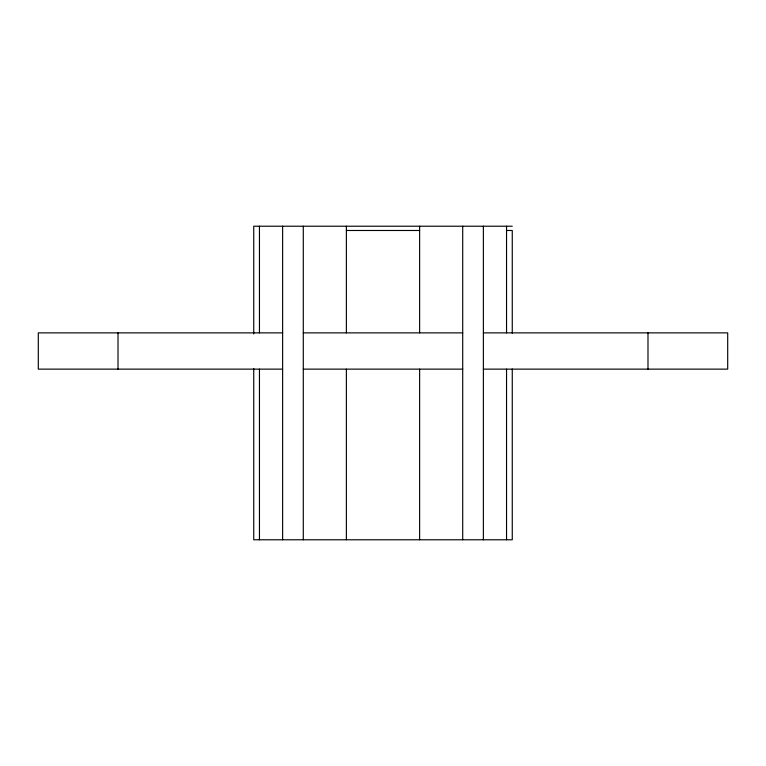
<?xml version="1.0" encoding="UTF-8"?>
<svg xmlns="http://www.w3.org/2000/svg" width="766" height="766" viewBox="0 0 766 766"><rect width="100%" height="100%" fill="white"/><g stroke="black" fill="none" stroke-linecap="round" stroke-linejoin="round"><path stroke-width="1.15" d="M512.263 226.219L253.738 226.219L253.738 333.928M346.376 230.489L419.624 230.489M506.546 230.489L512.263 230.489L512.263 333.191M282.625 332.875L38.3 332.875L38.3 369.135L282.625 369.135M303.288 332.875L462.712 332.875M483.375 332.875L727.7 332.875L727.7 369.135L483.375 369.135M303.288 369.135L462.712 369.135M647.988 332.875L647.988 369.135M512.263 369.011L512.263 539.781L253.738 539.781L253.738 368.637M506.546 226.219L506.546 332.875M506.546 369.135L506.546 539.781M483.375 226.219L483.375 539.781M462.712 226.219L462.712 539.781M419.624 226.219L419.624 332.875M419.624 369.135L419.624 539.781M346.376 226.219L346.376 332.875M346.376 369.135L346.376 539.781M303.288 226.219L303.288 539.781M282.625 226.219L282.625 539.781M259.454 226.219L259.454 332.875M259.454 369.135L259.454 539.781M118.012 332.875L118.012 369.135"/></g></svg>
